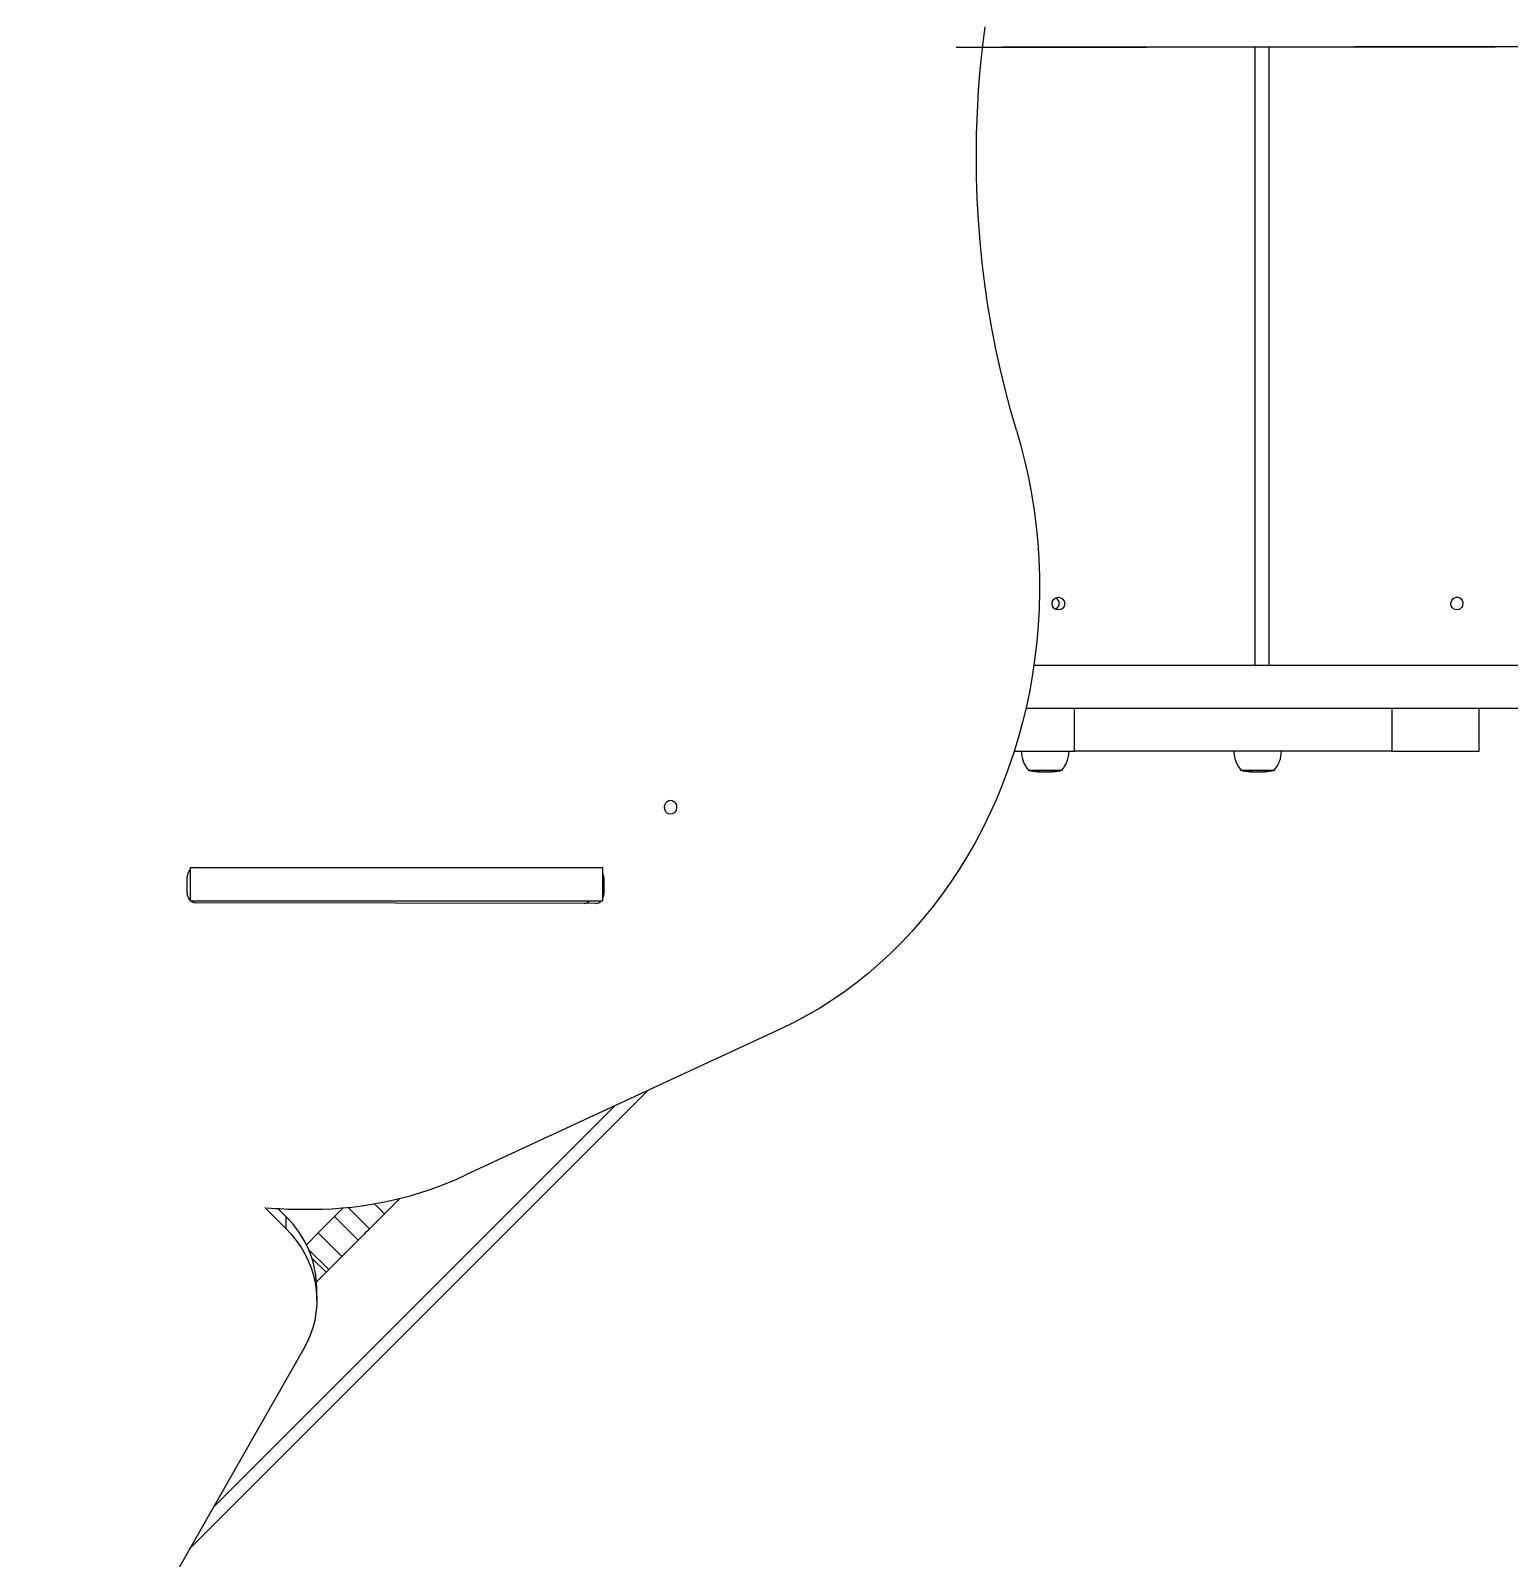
# Model space of a CAD drawing. Header units: millimetres. Extents: x -6502 to 7455, y -8041 to 5981.
# Drawn here: x 1468 to 2399, y -1914 to -952 of the extents above; entities that cross this region are included whole.
import ezdxf

# ---------------------------------------------------------------- set-up
doc = ezdxf.new("R2010")
doc.units = ezdxf.units.MM
for name, color, linetype in [('DIKOM_ОБЪЕКТ', 7, 'Continuous'), ('DIKOM_РАЗМЕР_ЗОНА', 7, 'Continuous'), ('DIKOM_РАЗМЕР_ОБЪЕКТА', 7, 'Continuous')]:
    doc.layers.add(name, color=color, linetype=linetype)
doc.styles.add('style1', font='arial.ttf', dxfattribs={"width": 0.8})
doc.dimstyles.new('1-50', dxfattribs={"dimtxt": 300, "dimasz": 200, "dimexe": 100, "dimexo": 0, "dimgap": 100, "dimtad": 1, "dimtxsty": 'style1', "dimcen": 200, "dimclrd": 7, "dimclre": 7, "dimclrt": 7, "dimadec": 1, "dimazin": 2, "dimtfac": 1, "dimtmove": 0, "dimatfit": 2, "dimfxl": 0, "dimlwd": 25, "dimlwe": 18, "dimarcsym": 0})

# ---------------------------------------------------------------- blocks, each defined once
blk = doc.blocks.new('*D9')
at = {"layer": 'Defpoints', "color": 0, "transparency": 16777216}
for p in [(-5002.4, 2279.35), (3221.36, -679.08), (3221.36, -6822.7)]:
    blk.add_point(p, dxfattribs=at)
at = {"layer": 'DIKOM_РАЗМЕР_ОБЪЕКТА', "color": 7, "lineweight": 18, "transparency": 16777216}
for p, q in [((-5002.4, 2279.35), (-5002.4, -6922.7)), ((3221.36, -679.08), (3221.36, -6922.7))]:
    blk.add_line(p, q, dxfattribs=at)
at = {"layer": 'DIKOM_РАЗМЕР_ОБЪЕКТА', "color": 7, "lineweight": 25, "transparency": 16777216}
blk.add_line((-4802.4, -6822.7), (3021.36, -6822.7), dxfattribs=at)
at = {"layer": 'DIKOM_РАЗМЕР_ОБЪЕКТА', "color": 7, "transparency": 16777216}
for points in [[(-4802.4, -6789.37), (-4802.4, -6856.04), (-5002.4, -6822.7)], [(3021.36, -6789.37), (3021.36, -6856.04), (3221.36, -6822.7)]]:
    blk.add_solid(points, dxfattribs=at)
at = {"layer": 'DIKOM_РАЗМЕР_ОБЪЕКТА', "color": 7, "transparency": 16777216, "insert": (-897.4, -6569.53), "char_height": 300, "attachment_point": 5, "style": 'style1'}
blk.add_mtext('8200', dxfattribs=at)
blk = doc.blocks.new('*D10')
at = {"layer": 'Defpoints', "color": 0, "transparency": 16777216}
for p in [(971.84, 4480.93), (5953.26, 4480.93), (1279.72, -4050.19)]:
    blk.add_point(p, dxfattribs=at)
at = {"layer": 'DIKOM_РАЗМЕР_ОБЪЕКТА', "color": 7, "lineweight": 18, "transparency": 16777216}
for p, q in [((971.84, 4480.93), (6053.26, 4480.93)), ((1279.72, -4050.19), (6053.26, -4050.19))]:
    blk.add_line(p, q, dxfattribs=at)
at = {"layer": 'DIKOM_РАЗМЕР_ОБЪЕКТА', "color": 7, "lineweight": 25, "transparency": 16777216}
blk.add_line((5953.26, -3850.19), (5953.26, 4280.93), dxfattribs=at)
at = {"layer": 'DIKOM_РАЗМЕР_ОБЪЕКТА', "color": 7, "transparency": 16777216}
for points in [[(5919.93, 4280.93), (5986.59, 4280.93), (5953.26, 4480.93)], [(5919.93, -3850.19), (5986.59, -3850.19), (5953.26, -4050.19)]]:
    blk.add_solid(points, dxfattribs=at)
at = {"layer": 'DIKOM_РАЗМЕР_ОБЪЕКТА', "color": 7, "transparency": 16777216, "insert": (5700.09, 515.01), "char_height": 300, "attachment_point": 5, "rotation": 90, "style": 'style1'}
blk.add_mtext('8500', dxfattribs=at)
blk = doc.blocks.new('*D11')
at = {"layer": 'Defpoints', "color": 0, "transparency": 16777216}
for p in [(-6502.4, 2127.77), (4721.36, -677.29), (4721.36, -7940.86)]:
    blk.add_point(p, dxfattribs=at)
at = {"layer": 'DIKOM_РАЗМЕР_ЗОНА', "color": 7, "lineweight": 18, "transparency": 16777216}
for p, q in [((-6502.4, 2127.77), (-6502.4, -8040.86)), ((4721.36, -677.29), (4721.36, -8040.86))]:
    blk.add_line(p, q, dxfattribs=at)
at = {"layer": 'DIKOM_РАЗМЕР_ЗОНА', "color": 7, "lineweight": 25, "transparency": 16777216}
blk.add_line((-6302.4, -7940.86), (4521.36, -7940.86), dxfattribs=at)
at = {"layer": 'DIKOM_РАЗМЕР_ЗОНА', "color": 7, "transparency": 16777216}
for points in [[(-6302.4, -7907.52), (-6302.4, -7974.19), (-6502.4, -7940.86)], [(4521.36, -7907.52), (4521.36, -7974.19), (4721.36, -7940.86)]]:
    blk.add_solid(points, dxfattribs=at)
at = {"layer": 'DIKOM_РАЗМЕР_ЗОНА', "color": 7, "transparency": 16777216, "insert": (-207.97, -7687.68), "char_height": 300, "attachment_point": 5, "style": 'style1'}
blk.add_mtext('11200', dxfattribs=at)
blk = doc.blocks.new('*D12')
at = {"layer": 'Defpoints', "color": 0, "transparency": 16777216}
for p in [(1107.88, 5975.33), (979.72, -6050.19), (7355.2, -6050.19)]:
    blk.add_point(p, dxfattribs=at)
at = {"layer": 'DIKOM_РАЗМЕР_ЗОНА', "color": 7, "lineweight": 18, "transparency": 16777216}
for p, q in [((1107.88, 5975.33), (7455.2, 5975.33)), ((979.72, -6050.19), (7455.2, -6050.19))]:
    blk.add_line(p, q, dxfattribs=at)
at = {"layer": 'DIKOM_РАЗМЕР_ЗОНА', "color": 7, "lineweight": 25, "transparency": 16777216}
blk.add_line((7355.2, 5775.33), (7355.2, -5850.19), dxfattribs=at)
at = {"layer": 'DIKOM_РАЗМЕР_ЗОНА', "color": 7, "transparency": 16777216}
for points in [[(7321.86, 5775.33), (7388.53, 5775.33), (7355.2, 5975.33)], [(7321.86, -5850.19), (7388.53, -5850.19), (7355.2, -6050.19)]]:
    blk.add_solid(points, dxfattribs=at)
at = {"layer": 'DIKOM_РАЗМЕР_ЗОНА', "color": 7, "transparency": 16777216, "insert": (7102.02, 342.12), "char_height": 300, "attachment_point": 5, "rotation": 90, "style": 'style1'}
blk.add_mtext('12000', dxfattribs=at)

msp = doc.modelspace()

# ---------------------------------------------------------------- linework, layer by layer
at = {"layer": 'DIKOM_ОБЪЕКТ', "color": 7, "linetype": 'Continuous', "lineweight": 15}
for p, q in [((2239.165, -1352.08), (2239.165, -962.347)), ((2247.711, -962.339), (2247.711, -1352.08)), ((3209.826, -1352.08), (2099.73, -1352.08)), ((2094.713, -1379.08), (3209.826, -1379.08)), ((2125.353, -1406.08), (2125.353, -1379.08)), ((2325.158, -1379.08), (2325.158, -1406.08)), ((2380.341, -1406.08), (2380.341, -1379.08)), ((2087.361, -1406.08), (2125.353, -1406.08)), ((2325.158, -1406.08), (2125.353, -1406.08)), ((2325.158, -1406.08), (2380.341, -1406.08)), ((2096.064, -1418.08), (2108.212, -1418.08)), ((2099.406, -1418.693), (2098.883, -1418.616)), ((2098.994, -1418.618), (2099.32, -1418.624)), ((2099.32, -1418.624), (2099.771, -1418.692)), ((2099.406, -1418.701), (2099.406, -1418.637)), ((2099.771, -1418.692), (2099.452, -1418.7)), ((2099.509, -1418.709), (2099.452, -1418.7)), ((2100.647, -1418.846), (2099.509, -1418.709)), ((2099.595, -1418.719), (2100.769, -1418.823)), ((2100.769, -1418.823), (2101.224, -1418.875)), ((2100.903, -1418.859), (2100.903, -1418.839)), ((2100.912, -1418.86), (2100.903, -1418.859)), ((2100.912, -1418.86), (2100.912, -1418.84)), ((2101.006, -1418.886), (2101.006, -1418.85)), ((2101.518, -1418.941), (2101.006, -1418.886)), ((2101.224, -1418.875), (2101.681, -1418.952)), ((2101.808, -1418.965), (2101.518, -1418.941)), ((2101.926, -1418.975), (2102.206, -1418.97)), ((2102.22, -1418.999), (2101.936, -1418.975)), ((2102.206, -1418.97), (2102.657, -1419.006)), ((2102.22, -1418.999), (2102.22, -1418.971)), ((2102.657, -1419.006), (2102.384, -1419.001)), ((2103.461, -1419.088), (2103.461, -1419.12)), ((2105.389, -1419.133), (2105.739, -1419.133)), ((2105.902, -1419.133), (2106.07, -1419.133)), ((2106.07, -1419.133), (2106.896, -1419.133)), ((2107.571, -1419.133), (2108.339, -1419.133)), ((2108.212, -1418.08), (2117.664, -1418.08)), ((2109.242, -1419.114), (2109.693, -1419.101)), ((2110.355, -1419.071), (2110.505, -1419.067)), ((2110.505, -1419.067), (2110.955, -1419.041)), ((2110.955, -1419.041), (2110.813, -1419.039)), ((2111.841, -1418.942), (2111.645, -1418.968)), ((2113.254, -1418.841), (2114.016, -1418.745)), ((2113.261, -1418.836), (2114.518, -1418.669)), ((2114.518, -1418.669), (2114.432, -1418.668)), ((2229.906, -1418.08), (2241.987, -1418.08)), ((2233.25, -1418.693), (2232.73, -1418.616)), ((2232.841, -1418.618), (2233.145, -1418.624)), ((2233.145, -1418.624), (2233.597, -1418.692)), ((2233.25, -1418.701), (2233.25, -1418.64)), ((2233.597, -1418.692), (2233.299, -1418.7)), ((2233.357, -1418.709), (2233.299, -1418.7)), ((2234.48, -1418.846), (2233.357, -1418.709)), ((2233.459, -1418.721), (2234.595, -1418.823)), ((2234.595, -1418.823), (2235.051, -1418.875)), ((2234.733, -1418.859), (2234.733, -1418.58)), ((2234.742, -1418.86), (2234.733, -1418.859)), ((2234.742, -1418.86), (2234.742, -1418.84)), ((2234.839, -1418.886), (2234.839, -1418.851)), ((2235.367, -1418.941), (2234.839, -1418.886)), ((2235.051, -1418.875), (2235.516, -1418.951)), ((2235.648, -1418.964), (2235.367, -1418.941)), ((2235.771, -1418.975), (2236.034, -1418.97)), ((2236.07, -1418.999), (2235.784, -1418.975)), ((2236.034, -1418.97), (2236.485, -1419.006)), ((2236.07, -1418.999), (2236.07, -1418.973)), ((2236.485, -1419.006), (2236.229, -1419.001)), ((2237.303, -1419.088), (2237.303, -1419.12)), ((2239.231, -1419.133), (2239.574, -1419.133)), ((2239.751, -1419.133), (2239.904, -1419.133)), ((2239.904, -1419.133), (2240.729, -1419.133)), ((2241.236, -1419.132), (2241.395, -1419.133)), ((2241.403, -1419.133), (2242.18, -1419.133)), ((2241.987, -1418.08), (2251.506, -1418.08)), ((2243.075, -1419.114), (2243.526, -1419.101)), ((2244.194, -1419.072), (2244.339, -1419.067)), ((2244.339, -1419.067), (2244.79, -1419.041)), ((2244.79, -1419.041), (2244.652, -1419.039)), ((2247.093, -1418.841), (2247.856, -1418.745)), ((2247.097, -1418.836), (2248.356, -1418.669)), ((2248.356, -1418.669), (2248.268, -1418.668)), ((1568.227, -1479.315), (1568.227, -1500.315)), ((1568.227, -1479.315), (1828.034, -1479.315)), ((1570.73, -1479.315), (1571.478, -1479.242)), ((1571.201, -1479.254), (1606.625, -1479.315)), ((1571.478, -1479.242), (1614.125, -1479.315)), ((1828.034, -1479.315), (1828.034, -1500.315)), ((1566.33, -1495.633), (1566.344, -1485.233)), ((1828.034, -1485.682), (1828.749, -1485.682)), ((1828.749, -1485.682), (1828.736, -1496.082)), ((1568.227, -1500.315), (1828.034, -1500.315)), ((1828.034, -1496.082), (1828.736, -1496.082)), ((1823.532, -1502.073), (1571.519, -1501.642)), ((1940.273, -1581.1), (1741.9, -1673.073)), ((1567.791, -1908.662), (1856.524, -1619.929)), ((1582.838, -1882.301), (1835.43, -1629.709)), ((1690.534, -1697.61), (1684.186, -1691.261)), ((1615.178, -1693.468), (1628.415, -1706.705)), ((1623.442, -1694.232), (1628.415, -1699.205)), ((1628.415, -1699.205), (1628.415, -1706.705)), ((1637.593, -1694.677), (1645.093, -1694.677)), ((1659.14, -1699.306), (1648.858, -1709.587)), ((1664.617, -1693.829), (1659.14, -1699.306)), ((1673.989, -1714.155), (1659.14, -1699.306)), ((1681.143, -1707.001), (1667.683, -1693.541)), ((1690.534, -1697.61), (1681.143, -1707.001)), ((1648.858, -1709.587), (1641.374, -1717.072)), ((1663.708, -1724.436), (1648.858, -1709.587)), ((1655.422, -1732.722), (1642.78, -1720.081)), ((1673.989, -1714.155), (1663.708, -1724.436)), ((1653.756, -1734.388), (1644.846, -1725.477)), ((1663.708, -1724.436), (1655.422, -1732.722)), ((1655.422, -1732.722), (1653.756, -1734.388)), ((1647.94, -1752.06), (1647.94, -1744.56)), ((1639.656, -1782.763), (1493.101, -2039.51))]:
    msp.add_line(p, q, dxfattribs=at)
at = {"layer": 'DIKOM_ОБЪЕКТ', "color": 7, "linetype": 'Continuous', "lineweight": 15, "flags": 128}
for points in [[(2088.77, -1203.871), (2085.045, -1191.009), (2081.609, -1178.04), (2078.467, -1164.972), (2075.618, -1151.814), (2073.066, -1138.575), (2070.812, -1125.265), (2068.858, -1111.892), (2067.205, -1098.464), (2065.853, -1084.992), (2064.805, -1071.483), (2064.06, -1057.948), (2063.62, -1044.395), (2063.484, -1030.834), (2063.652, -1017.273), (2064.125, -1003.721), (2064.902, -990.188), (2065.983, -976.683), (2067.366, -963.215), (2069.052, -949.793)], [(2088.77, -1203.871), (2091.588, -1213.744), (2094.108, -1223.723), (2096.328, -1233.798), (2098.243, -1243.955), (2099.853, -1254.182), (2101.155, -1264.468), (2102.147, -1274.8), (2102.829, -1285.165), (2103.2, -1295.551), (2103.258, -1305.946), (2103.005, -1316.337), (2102.44, -1326.711), (2101.564, -1337.057), (2100.379, -1347.362), (2098.885, -1357.613), (2097.084, -1367.798), (2094.978, -1377.904), (2092.571, -1387.921), (2089.865, -1397.835), (2086.863, -1407.635), (2083.568, -1417.309), (2079.985, -1426.846), (2076.119, -1436.233), (2071.973, -1445.46), (2067.552, -1454.516), (2062.863, -1463.389), (2057.91, -1472.069), (2052.7, -1480.546), (2047.238, -1488.81), (2041.532, -1496.85), (2035.588, -1504.657), (2029.413, -1512.222), (2023.016, -1519.535), (2016.402, -1526.587), (2009.581, -1533.371), (2002.56, -1539.878), (1995.349, -1546.1), (1987.955, -1552.03), (1980.387, -1557.661), (1972.656, -1562.985), (1964.769, -1567.997), (1956.736, -1572.69), (1948.568, -1577.06), (1940.273, -1581.1)], [(2366.242, -1317.08), (2365.124, -1316.903), (2364.105, -1316.385), (2363.276, -1315.574), (2362.711, -1314.542), (2362.46, -1313.379), (2362.544, -1312.19), (2362.957, -1311.08), (2363.662, -1310.148), (2364.596, -1309.477), (2365.677, -1309.125), (2366.807, -1309.125), (2367.888, -1309.477), (2368.822, -1310.148), (2369.527, -1311.08), (2369.94, -1312.19), (2370.024, -1313.379), (2369.773, -1314.542), (2369.207, -1315.574), (2368.379, -1316.385), (2367.36, -1316.903), (2366.242, -1317.08)], [(1870.802, -1445.853), (1869.729, -1445.673), (1868.743, -1445.151), (1867.925, -1444.329), (1867.34, -1443.275), (1867.036, -1442.073), (1867.037, -1440.82), (1867.344, -1439.619), (1867.932, -1438.567), (1868.753, -1437.748), (1869.74, -1437.229), (1870.814, -1437.053), (1871.887, -1437.233), (1872.873, -1437.755), (1873.692, -1438.576), (1874.277, -1439.631), (1874.581, -1440.833), (1874.579, -1442.086), (1874.272, -1443.287), (1873.684, -1444.339), (1872.863, -1445.158), (1871.876, -1445.677), (1870.802, -1445.853)], [(1700.324, -1687.82), (1699.282, -1688.863), (1697.907, -1690.237), (1696.554, -1691.59), (1695.234, -1692.91), (1693.96, -1694.184), (1692.744, -1695.4), (1691.599, -1696.545), (1690.534, -1697.61)], [(1628.415, -1706.705), (1631.881, -1710.423), (1635.043, -1714.339), (1637.886, -1718.435), (1640.396, -1722.691), (1642.562, -1727.086), (1644.372, -1731.6), (1645.819, -1736.212), (1646.895, -1740.899), (1647.596, -1745.639), (1647.918, -1750.41), (1647.859, -1755.189), (1647.42, -1759.952), (1646.602, -1764.678), (1645.411, -1769.344), (1643.851, -1773.928), (1641.929, -1778.408), (1639.656, -1782.763)], [(1681.143, -1707.001), (1680.389, -1707.755), (1679.58, -1708.564), (1678.723, -1709.421), (1677.826, -1710.318), (1676.896, -1711.248), (1675.941, -1712.203), (1674.969, -1713.175), (1673.989, -1714.155)], [(1653.756, -1734.388), (1652.57, -1735.574), (1651.231, -1736.913), (1649.759, -1738.386), (1648.176, -1739.968), (1647.793, -1740.352)]]:
    msp.add_lwpolyline(points, dxfattribs=at)
at = {"layer": 'DIKOM_ОБЪЕКТ', "color": 7, "linetype": 'Continuous', "lineweight": 15}
msp.add_circle((2115.156, -1313.103), 3.978, dxfattribs=at)
for centre, radius, start, end in [((2111.719, -1313.08), 4.011, 295.735564, 64.264436), ((2110.541, -1405.92), 18.677, 180.490933, 220.621157), ((2103.187, -1405.92), 18.677, 319.378843, 359.509067), ((2244.382, -1405.92), 18.677, 180.490933, 220.621157), ((2237.029, -1405.92), 18.677, 319.378843, 359.509067), ((2105.389, -1377.297), 41.836, 257.120378, 261.200523), ((2105.389, -1377.297), 41.836, 261.838045, 262.035897), ((2105.389, -1377.297), 41.836, 262.568337, 264.35679), ((2105.389, -1377.297), 41.836, 264.914198, 265.251497), ((2105.389, -1377.297), 41.836, 265.87929, 266.754483), ((2105.389, -1377.297), 41.836, 267.472784, 270), ((2108.339, -1377.297), 41.836, 270, 271.002704), ((2108.339, -1377.297), 41.836, 271.63047, 272.761455), ((2108.339, -1377.297), 41.836, 273.391047, 274.507541), ((2108.339, -1377.297), 41.836, 275.173499, 277.74519), ((2108.339, -1377.297), 41.836, 278.380494, 282.879622), ((2239.231, -1377.297), 41.836, 257.120378, 261.208772), ((2239.231, -1377.297), 41.836, 261.845753, 262.06615), ((2239.231, -1377.297), 41.836, 262.597457, 264.346974), ((2239.231, -1377.297), 41.836, 264.905269, 265.25663), ((2239.231, -1377.297), 41.836, 265.883977, 266.754977), ((2239.231, -1377.297), 41.836, 267.428341, 270), ((2242.18, -1377.297), 41.836, 270, 271.000378), ((2242.18, -1377.297), 41.836, 271.627687, 272.757787), ((2242.18, -1377.297), 41.836, 273.386922, 274.495199), ((2242.18, -1377.297), 41.836, 275.145624, 277.737743), ((2242.18, -1377.297), 41.836, 278.372558, 282.879622), ((1862.055, -1441.453), 5.063, 351.126559, 8.873441), ((1572.684, -1485.129), 6.341, 134.657613, 180.931675), ((1822.042, -1485.649), 6.707, 359.719359, 26.688288), ((1571.962, -1496.015), 5.645, 176.12164, 265.497237), ((1815.925, -1497.131), 4.949, 275.17862, 319.968403), ((1823.436, -1497.136), 4.938, 271.114467, 319.922509), ((1822.028, -1496.097), 6.708, 333.566546, 0.130054), ((1644.697, -1465.201), 229.476, 270.098917, 295.0613), ((1637.597, -1469.473), 225.204, 264.646642, 269.998927), ((1584.036, -1745.19), 63.907, 0.564822, 46.018938)]:
    msp.add_arc(centre, radius, start, end, dxfattribs=at)
for points, knots in [([(2050.762, -962.611), (2053.214, -962.609), (2061.929, -962.601), (2076.916, -962.587), (2096, -962.569), (2115.58, -962.55), (2135.889, -962.531), (2153.863, -962.515), (2169.173, -962.5), (2181.456, -962.489), (2194.198, -962.477), (2207.47, -962.464), (2221.345, -962.451), (2235.892, -962.437), (2250.764, -962.423), (2265.945, -962.409), (2281.428, -962.394), (2297.596, -962.379), (2314.356, -962.363), (2331.628, -962.346), (2350.514, -962.328), (2371.007, -962.308), (2393.05, -962.287), (2415.315, -962.266), (2437.684, -962.244), (2459.914, -962.223), (2481.914, -962.202), (2503.6, -962.181), (2525.017, -962.161), (2546.337, -962.14), (2567.435, -962.12), (2588.266, -962.1), (2608.621, -962.081), (2628.531, -962.062), (2648.027, -962.043), (2667.142, -962.025), (2688.268, -962.005), (2711.265, -961.983), (2736.027, -961.959), (2760.355, -961.936), (2787.738, -961.91), (2818.157, -961.881), (2851.56, -961.85), (2884.348, -961.819), (2916.409, -961.788), (2945.889, -961.76), (2972.829, -961.735), (2997.332, -961.712), (3020.994, -961.689), (3043.796, -961.668), (3065.869, -961.647), (3088.597, -961.626), (3111.975, -961.604), (3136.056, -961.581), (3159.78, -961.559), (3175.475, -961.544), (3183.325, -961.537)], [0, 0, 0, 0, 0.0094262, 0.033501, 0.057565, 0.0816431, 0.1057663, 0.1299744, 0.1430413, 0.1561418, 0.1692451, 0.1823233, 0.1953561, 0.2083332, 0.2212561, 0.2330672, 0.2448686, 0.256689, 0.2685478, 0.2804542, 0.2924081, 0.3068034, 0.321229, 0.3356482, 0.3500335, 0.3643774, 0.378417, 0.3924019, 0.4063306, 0.4202112, 0.4345732, 0.4489369, 0.4633253, 0.4777548, 0.4922359, 0.5067738, 0.5213687, 0.541522, 0.5617546, 0.5820352, 0.6023246, 0.6312377, 0.6600132, 0.6886587, 0.7171897, 0.7456279, 0.7692764, 0.792902, 0.8165306, 0.8401863, 0.8638808, 0.8876189, 0.9156511, 0.9437354, 0.9718576, 1, 1, 1, 1]), ([(2050.775, -962.524), (2054.495, -962.521), (2064.218, -962.512), (2079.946, -962.497), (2098.19, -962.48), (2116.849, -962.462), (2136.17, -962.444), (2153.562, -962.428), (2168.777, -962.414), (2181.511, -962.402), (2194.743, -962.389), (2208.554, -962.376), (2222.224, -962.363), (2235.691, -962.351), (2248.867, -962.338), (2262.645, -962.325), (2277.08, -962.311), (2292.165, -962.297), (2308.436, -962.281), (2325.892, -962.265), (2344.494, -962.247), (2363.503, -962.229), (2382.824, -962.21), (2402.362, -962.191), (2425.779, -962.169), (2453.043, -962.143), (2483.973, -962.113), (2512.158, -962.086), (2537.476, -962.062), (2559.929, -962.04), (2581.799, -962.019), (2603.131, -961.999), (2623.831, -961.979), (2643.938, -961.96), (2663.491, -961.941), (2682.641, -961.923), (2704.659, -961.902), (2729.348, -961.879), (2756.568, -961.853), (2783.305, -961.827), (2809.717, -961.802), (2835.922, -961.778), (2864.029, -961.751), (2893.889, -961.723), (2925.257, -961.693), (2950.45, -961.669), (2969.735, -961.651), (2983.329, -961.638), (2996.358, -961.626), (3008.765, -961.614), (3018.545, -961.605), (3025.929, -961.598), (3031.105, -961.593), (3036.266, -961.588), (3041.648, -961.583), (3047.476, -961.578), (3053.727, -961.572), (3060.369, -961.565), (3067.372, -961.559), (3074.838, -961.552), (3082.757, -961.544), (3091.475, -961.536), (3101.012, -961.527), (3111.389, -961.518), (3122.294, -961.507), (3133.723, -961.497), (3145.68, -961.485), (3158.174, -961.474), (3171.222, -961.462), (3180.101, -961.453), (3184.643, -961.449)], [0, 0, 0, 0, 0.0142876, 0.037339, 0.0602161, 0.0831024, 0.1060266, 0.1290281, 0.1425816, 0.1561826, 0.1697978, 0.1833945, 0.1969467, 0.208194, 0.2193988, 0.230569, 0.2417214, 0.2528816, 0.2640699, 0.2766389, 0.2892537, 0.3019105, 0.3145966, 0.327292, 0.3399757, 0.3598691, 0.3796902, 0.3994102, 0.4143961, 0.4293324, 0.4442496, 0.4591765, 0.4741347, 0.4888606, 0.5036181, 0.5184093, 0.5332316, 0.5557355, 0.5782885, 0.6008479, 0.6233558, 0.6458054, 0.6682174, 0.6962856, 0.7243143, 0.7523223, 0.7655268, 0.7785324, 0.7911483, 0.8033786, 0.8152271, 0.8206266, 0.8259435, 0.831178, 0.8366618, 0.8427979, 0.8495883, 0.8565909, 0.8641771, 0.872348, 0.8811047, 0.8904484, 0.9015711, 0.9134277, 0.9260192, 0.9393463, 0.9534091, 0.9682068, 0.983738, 1, 1, 1, 1]), ([(2100.903, -1418.859), (2100.861, -1418.858), (2100.798, -1418.855), (2100.712, -1418.85), (2100.669, -1418.848), (2100.647, -1418.846)], [0, 0, 0, 0, 0.4999531, 0.7499714, 1, 1, 1, 1]), ([(2101.006, -1418.886), (2100.996, -1418.884), (2100.976, -1418.879), (2100.942, -1418.87), (2100.923, -1418.864), (2100.912, -1418.86)], [0, 0, 0, 0, 0.2835237, 0.5669901, 1, 1, 1, 1]), ([(2103.461, -1419.079), (2103.451, -1419.079), (2103.304, -1419.075), (2103.132, -1419.069), (2102.985, -1419.065), (2103.012, -1419.065), (2103.026, -1419.065)], [0, 0, 0, 0, 0.0223307, 0.3381573, 0.6755948, 1, 1, 1, 1]), ([(2103.026, -1419.065), (2103.079, -1419.066), (2103.171, -1419.067), (2103.577, -1419.077), (2104.046, -1419.09), (2104.519, -1419.104), (2104.806, -1419.111), (2104.914, -1419.114)], [0, 0, 0, 0, 0.2842673, 0.4851672, 0.686051, 0.8813452, 1, 1, 1, 1]), ([(2103.468, -1419.089), (2103.465, -1419.089), (2103.442, -1419.088), (2103.461, -1419.088), (2103.477, -1419.089)], [0, 0, 0, 0, 0.1406572, 1, 1, 1, 1]), ([(2103.477, -1419.089), (2103.524, -1419.089), (2103.598, -1419.09), (2103.917, -1419.097), (2104.249, -1419.105), (2104.584, -1419.114), (2104.788, -1419.118), (2104.868, -1419.12)], [0, 0, 0, 0, 0.332071, 0.5180399, 0.7043375, 0.8839852, 1, 1, 1, 1]), ([(2104.868, -1419.12), (2105.038, -1419.123), (2105.332, -1419.129), (2105.651, -1419.133), (2105.818, -1419.133), (2105.85, -1419.132), (2105.856, -1419.132)], [0, 0, 0, 0, 0.3775574, 0.6561608, 0.9340126, 1, 1, 1, 1]), ([(2104.914, -1419.114), (2105.096, -1419.118), (2105.461, -1419.126), (2105.873, -1419.133), (2106.03, -1419.132), (2106.086, -1419.132)], [0, 0, 0, 0, 0.3892165, 0.7826672, 1, 1, 1, 1]), ([(2106.795, -1419.133), (2106.886, -1419.133), (2107.089, -1419.133), (2107.292, -1419.133), (2107.404, -1419.132)], [0, 0, 0, 0, 0.447818, 1, 1, 1, 1]), ([(2106.795, -1419.133), (2106.849, -1419.133), (2106.912, -1419.133), (2106.975, -1419.133), (2106.984, -1419.133)], [0, 0, 0, 0, 0.850321, 1, 1, 1, 1]), ([(2107.434, -1419.133), (2107.279, -1419.133), (2107.095, -1419.133), (2106.911, -1419.133), (2106.882, -1419.133)], [0, 0, 0, 0, 0.8423385, 1, 1, 1, 1]), ([(2107.404, -1419.132), (2107.458, -1419.133), (2107.512, -1419.133), (2107.562, -1419.133), (2107.562, -1419.133)], [0, 0, 0, 0, 0.9912826, 1, 1, 1, 1]), ([(2109.088, -1419.126), (2109.107, -1419.126), (2109.158, -1419.124), (2109.209, -1419.118), (2109.242, -1419.114)], [0, 0, 0, 0, 0.3631452, 1, 1, 1, 1]), ([(2109.693, -1419.101), (2109.667, -1419.105), (2109.613, -1419.114), (2109.559, -1419.111), (2109.53, -1419.109)], [0, 0, 0, 0, 0.4781763, 1, 1, 1, 1]), ([(2111.627, -1419.003), (2111.64, -1419.002), (2111.691, -1418.999), (2111.904, -1418.979), (2112.211, -1418.949), (2112.672, -1418.902), (2113.027, -1418.862), (2113.261, -1418.836)], [0, 0, 0, 0, 0.0725954, 0.2942636, 0.4735022, 0.6522524, 1, 1, 1, 1]), ([(2111.954, -1418.974), (2111.971, -1418.973), (2112.011, -1418.972), (2112.176, -1418.957), (2112.406, -1418.934), (2112.741, -1418.899), (2113.037, -1418.867), (2113.218, -1418.846), (2113.254, -1418.841)], [0, 0, 0, 0, 0.1588988, 0.3474542, 0.5011821, 0.6893887, 0.936655, 1, 1, 1, 1]), ([(2234.733, -1418.859), (2234.691, -1418.858), (2234.629, -1418.855), (2234.544, -1418.85), (2234.502, -1418.848), (2234.48, -1418.846)], [0, 0, 0, 0, 0.4999649, 0.7499368, 1, 1, 1, 1]), ([(2234.839, -1418.886), (2234.829, -1418.884), (2234.808, -1418.879), (2234.773, -1418.87), (2234.754, -1418.864), (2234.742, -1418.86)], [0, 0, 0, 0, 0.2835342, 0.5670757, 1, 1, 1, 1]), ([(2237.303, -1419.079), (2237.295, -1419.079), (2237.151, -1419.075), (2236.978, -1419.069), (2236.828, -1419.065), (2236.853, -1419.065), (2236.865, -1419.065)], [0, 0, 0, 0, 0.0169065, 0.3345114, 0.6737721, 1, 1, 1, 1]), ([(2236.865, -1419.065), (2236.917, -1419.066), (2237.006, -1419.067), (2237.409, -1419.077), (2237.876, -1419.09), (2238.349, -1419.104), (2238.636, -1419.111), (2238.744, -1419.114)], [0, 0, 0, 0, 0.2842503, 0.4851431, 0.6860512, 0.8813361, 1, 1, 1, 1]), ([(2237.309, -1419.089), (2237.306, -1419.089), (2237.284, -1419.088), (2237.301, -1419.088), (2237.316, -1419.089)], [0, 0, 0, 0, 0.125175, 1, 1, 1, 1]), ([(2237.316, -1419.089), (2237.363, -1419.089), (2237.434, -1419.09), (2237.751, -1419.097), (2238.082, -1419.105), (2238.416, -1419.114), (2238.62, -1419.118), (2238.7, -1419.12)], [0, 0, 0, 0, 0.3320786, 0.5179994, 0.7043203, 0.8839624, 1, 1, 1, 1]), ([(2238.7, -1419.12), (2238.87, -1419.123), (2239.165, -1419.129), (2239.486, -1419.133), (2239.656, -1419.133), (2239.689, -1419.132), (2239.696, -1419.132)], [0, 0, 0, 0, 0.3742528, 0.650423, 0.9257886, 1, 1, 1, 1]), ([(2238.744, -1419.114), (2238.926, -1419.118), (2239.291, -1419.126), (2239.705, -1419.133), (2239.863, -1419.132), (2239.92, -1419.132)], [0, 0, 0, 0, 0.3892009, 0.7826989, 1, 1, 1, 1]), ([(2240.626, -1419.133), (2240.717, -1419.133), (2240.921, -1419.133), (2241.124, -1419.133), (2241.236, -1419.132)], [0, 0, 0, 0, 0.4478531, 1, 1, 1, 1]), ([(2240.626, -1419.133), (2240.681, -1419.133), (2240.744, -1419.133), (2240.808, -1419.133), (2240.818, -1419.133)], [0, 0, 0, 0, 0.8507232, 1, 1, 1, 1]), ([(2241.27, -1419.133), (2241.119, -1419.133), (2240.94, -1419.133), (2240.76, -1419.133), (2240.731, -1419.133)], [0, 0, 0, 0, 0.8356435, 1, 1, 1, 1]), ([(2242.929, -1419.126), (2242.947, -1419.126), (2242.996, -1419.124), (2243.044, -1419.118), (2243.075, -1419.114)], [0, 0, 0, 0, 0.3631613, 1, 1, 1, 1]), ([(2243.526, -1419.101), (2243.502, -1419.105), (2243.45, -1419.114), (2243.398, -1419.111), (2243.37, -1419.109)], [0, 0, 0, 0, 0.4720466, 1, 1, 1, 1]), ([(2245.46, -1419.003), (2245.475, -1419.002), (2245.526, -1419), (2245.742, -1418.979), (2246.048, -1418.949), (2246.508, -1418.902), (2246.863, -1418.862), (2247.097, -1418.836)], [0, 0, 0, 0, 0.0866925, 0.3050002, 0.4814764, 0.6575105, 1, 1, 1, 1]), ([(2245.784, -1418.975), (2245.804, -1418.974), (2245.844, -1418.973), (2246.016, -1418.957), (2246.246, -1418.934), (2246.58, -1418.899), (2246.876, -1418.867), (2247.057, -1418.846), (2247.093, -1418.841)], [0, 0, 0, 0, 0.1857381, 0.3682809, 0.5170652, 0.6992774, 0.9386521, 1, 1, 1, 1])]:
    msp.add_open_spline(points, degree=3, knots=knots, dxfattribs=at)

# ---------------------------------------------------------------- dimensions: what is measured, and where the dimension line sits
at = {"layer": 'DIKOM_РАЗМЕР_ЗОНА'}
dim = msp.add_linear_dim(base=(7355.196, -6050.188), p1=(1107.882, 5975.329), p2=(979.715, -6050.188), angle=90, text='12000', dimstyle='1-50', dxfattribs=at)
dim.commit()
dim.dimension.update_dxf_attribs({"geometry": '*D12', "text_midpoint": (7355.196, 342.124), "dimtype": 160})
dim = msp.add_linear_dim(base=(4721.362, -7940.857), p1=(-6502.402, 2127.774), p2=(4721.362, -677.294), text='11200', dimstyle='1-50', dxfattribs=at)
dim.commit()
dim.dimension.update_dxf_attribs({"geometry": '*D11', "text_midpoint": (-207.972, -7940.857), "dimtype": 160})
at = {"layer": 'DIKOM_РАЗМЕР_ОБЪЕКТА'}
dim = msp.add_linear_dim(base=(5953.26, 4480.931), p1=(1279.715, -4050.188), p2=(971.837, 4480.931), angle=90, text='8500', dimstyle='1-50', dxfattribs=at)
dim.commit()
dim.dimension.update_dxf_attribs({"geometry": '*D10', "text_midpoint": (5953.26, 515.015), "dimtype": 160})
dim = msp.add_linear_dim(base=(3221.362, -6822.702), p1=(-5002.4, 2279.348), p2=(3221.362, -679.08), text='8200', dimstyle='1-50', dxfattribs=at)
dim.commit()
dim.dimension.update_dxf_attribs({"geometry": '*D9', "text_midpoint": (-897.403, -6822.702), "dimtype": 160})

doc.saveas('drawing.dxf')
